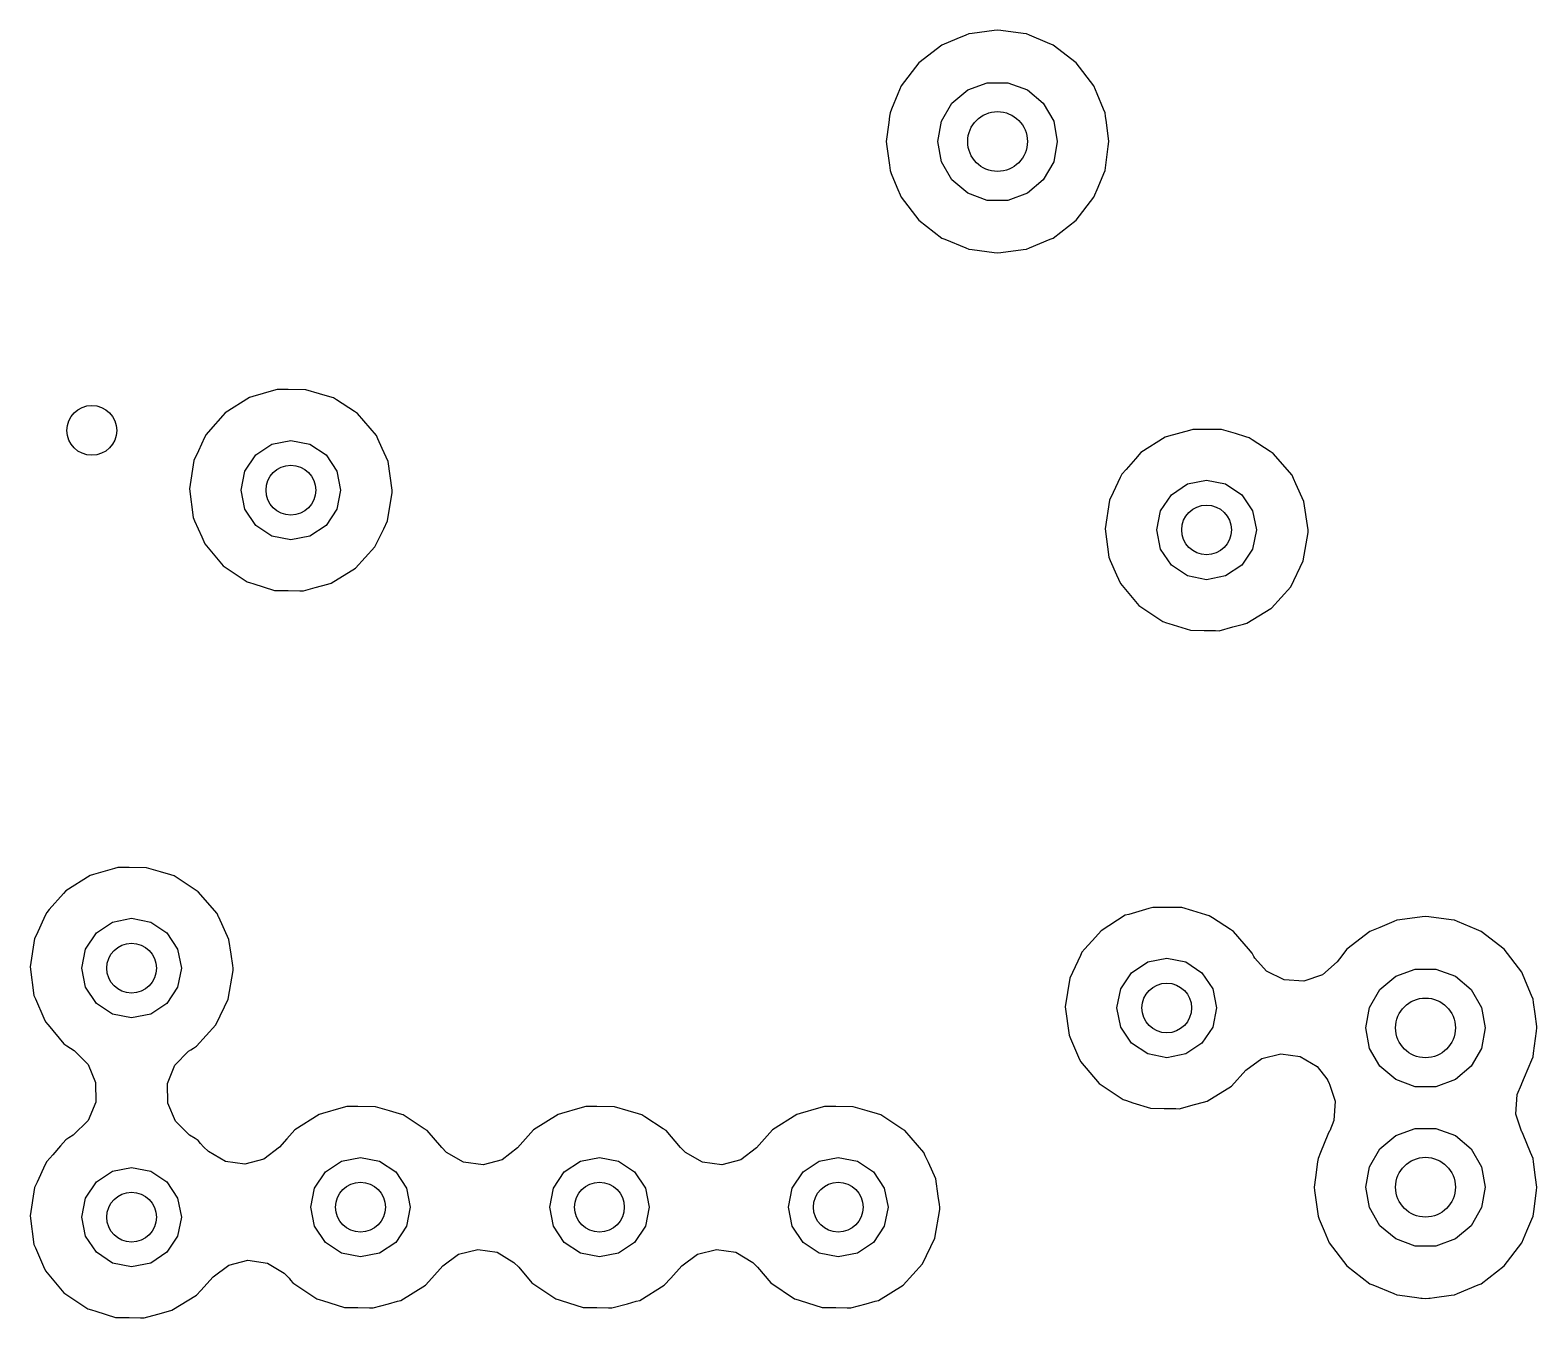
# Model space of a CAD drawing. Extents: x 0.99 to 4.24, y -7.27 to -4.02.
# Drawn here: x 2.0862 to 2.3842, y -5.9156 to -5.6611 of the extents above; entities that cross this region are included whole.
import ezdxf

# ---------------------------------------------------------------- set-up
doc = ezdxf.new("R2010")
doc.units = 0
doc.header["$MEASUREMENT"] = 0
doc.layers.add('BLACK', color=7, linetype='CONTINUOUS')

msp = doc.modelspace()

# ---------------------------------------------------------------- linework, layer by layer
at = {"layer": 'BLACK', "linetype": 'CONTINUOUS'}
for p, q in [((2.27186, -5.6618), (2.27126, -5.66205)), ((2.27251, -5.66172), (2.27186, -5.6618)), ((2.27691, -5.66114), (2.27251, -5.66172)), ((2.27251, -5.66172), (2.27251, -5.66172)), ((2.27756, -5.66105), (2.27691, -5.66114)), ((2.27821, -5.66114), (2.27756, -5.66105)), ((2.28261, -5.66172), (2.27821, -5.66114)), ((2.28326, -5.6618), (2.28261, -5.66172)), ((2.28261, -5.66172), (2.28261, -5.66172)), ((2.28386, -5.66205), (2.28326, -5.6618)), ((2.26655, -5.664), (2.26199, -5.6675)), ((2.26952, -5.66277), (2.26655, -5.664)), ((2.27126, -5.66205), (2.26952, -5.66277)), ((2.27126, -5.66205), (2.27126, -5.66205)), ((2.28742, -5.66353), (2.28386, -5.66205)), ((2.28386, -5.66205), (2.28386, -5.66205)), ((2.28857, -5.664), (2.28742, -5.66353)), ((2.29313, -5.6675), (2.28857, -5.664)), ((2.26199, -5.6675), (2.25849, -5.67206)), ((2.29663, -5.67206), (2.29313, -5.6675)), ((2.25782, -5.67367), (2.25659, -5.67666)), ((2.25849, -5.67206), (2.25782, -5.67367)), ((2.26851, -5.67548), (2.27165, -5.67284)), ((2.27165, -5.67284), (2.27551, -5.67144)), ((2.27551, -5.67144), (2.27961, -5.67144)), ((2.27961, -5.67144), (2.28346, -5.67284)), ((2.28346, -5.67284), (2.28661, -5.67548)), ((2.29729, -5.67367), (2.29663, -5.67206)), ((2.29853, -5.67666), (2.29729, -5.67367)), ((2.25659, -5.67666), (2.25629, -5.67737)), ((2.26646, -5.67903), (2.26851, -5.67548)), ((2.28661, -5.67548), (2.28866, -5.67903)), ((2.29883, -5.67737), (2.29853, -5.67666)), ((2.25604, -5.67931), (2.25554, -5.68307)), ((2.25621, -5.67802), (2.25604, -5.67931)), ((2.25629, -5.67737), (2.25621, -5.67802)), ((2.25621, -5.67802), (2.25621, -5.67802)), ((2.26575, -5.68307), (2.26646, -5.67903)), ((2.28866, -5.67903), (2.28937, -5.68307)), ((2.29891, -5.67802), (2.29883, -5.67737)), ((2.29908, -5.67931), (2.29891, -5.67802)), ((2.29891, -5.67802), (2.29891, -5.67802)), ((2.29958, -5.68307), (2.29908, -5.67931)), ((2.25554, -5.68307), (2.25567, -5.68403)), ((2.25567, -5.68403), (2.25616, -5.68775)), ((2.26646, -5.68711), (2.26575, -5.68307)), ((2.28937, -5.68307), (2.28866, -5.68711)), ((2.29896, -5.68775), (2.29945, -5.68403)), ((2.29945, -5.68403), (2.29958, -5.68307)), ((2.25616, -5.68775), (2.25629, -5.68877)), ((2.26851, -5.69066), (2.26646, -5.68711)), ((2.28866, -5.68711), (2.28661, -5.69066)), ((2.29883, -5.68877), (2.29896, -5.68775)), ((2.25629, -5.68877), (2.25654, -5.68937)), ((2.25654, -5.68937), (2.25654, -5.68937)), ((2.25654, -5.68937), (2.25766, -5.69208)), ((2.27165, -5.6933), (2.26851, -5.69066)), ((2.28661, -5.69066), (2.28346, -5.6933)), ((2.29746, -5.69208), (2.29858, -5.68937)), ((2.29858, -5.68937), (2.29883, -5.68877)), ((2.29858, -5.68937), (2.29858, -5.68937)), ((2.25766, -5.69208), (2.25849, -5.69408)), ((2.25849, -5.69408), (2.26199, -5.69864)), ((2.27551, -5.6947), (2.27165, -5.6933)), ((2.28346, -5.6933), (2.27961, -5.6947)), ((2.29313, -5.69864), (2.29663, -5.69408)), ((2.29663, -5.69408), (2.29746, -5.69208)), ((2.27961, -5.6947), (2.27551, -5.6947)), ((2.26199, -5.69864), (2.26655, -5.70214)), ((2.28857, -5.70214), (2.29313, -5.69864)), ((2.26655, -5.70214), (2.26715, -5.70239)), ((2.26715, -5.70239), (2.27126, -5.70409)), ((2.28386, -5.70409), (2.28797, -5.70239)), ((2.28797, -5.70239), (2.28857, -5.70214)), ((2.27126, -5.70409), (2.27126, -5.70409)), ((2.27126, -5.70409), (2.27186, -5.70434)), ((2.27186, -5.70434), (2.27251, -5.70442)), ((2.27251, -5.70442), (2.27251, -5.70442)), ((2.27251, -5.70442), (2.27691, -5.705)), ((2.27691, -5.705), (2.27756, -5.70509)), ((2.27756, -5.70509), (2.27821, -5.705)), ((2.27821, -5.705), (2.28261, -5.70442)), ((2.28261, -5.70442), (2.28326, -5.70434)), ((2.28261, -5.70442), (2.28261, -5.70442)), ((2.28326, -5.70434), (2.28386, -5.70409)), ((2.28386, -5.70409), (2.28386, -5.70409)), ((2.13439, -5.73228), (2.13028, -5.73346)), ((2.13507, -5.73209), (2.13439, -5.73228)), ((2.13439, -5.73228), (2.13439, -5.73228)), ((2.13578, -5.73209), (2.13507, -5.73209)), ((2.13729, -5.7321), (2.13578, -5.73209)), ((2.14076, -5.73212), (2.13729, -5.7321)), ((2.14349, -5.73294), (2.14076, -5.73212)), ((2.14553, -5.73355), (2.14349, -5.73294)), ((2.1296, -5.73365), (2.12479, -5.73669)), ((2.13028, -5.73346), (2.1296, -5.73365)), ((2.13028, -5.73346), (2.13028, -5.73346)), ((2.14621, -5.73375), (2.14553, -5.73355)), ((2.14553, -5.73355), (2.14553, -5.73355)), ((2.14681, -5.73414), (2.14621, -5.73375)), ((2.15039, -5.73646), (2.14681, -5.73414)), ((2.12432, -5.73722), (2.12187, -5.74)), ((2.12479, -5.73669), (2.12432, -5.73722)), ((2.15099, -5.73685), (2.15039, -5.73646)), ((2.15039, -5.73646), (2.15039, -5.73646)), ((2.1547, -5.74116), (2.15099, -5.73685)), ((2.12072, -5.74159), (2.11951, -5.74418)), ((2.12102, -5.74095), (2.12072, -5.74159)), ((2.12072, -5.74159), (2.12072, -5.74159)), ((2.12187, -5.74), (2.12102, -5.74095)), ((2.13403, -5.74288), (2.1378, -5.74213)), ((2.1378, -5.74213), (2.14156, -5.74288)), ((2.15499, -5.7418), (2.1547, -5.74116)), ((2.15588, -5.74375), (2.15499, -5.7418)), ((2.15499, -5.7418), (2.15499, -5.7418)), ((2.3107, -5.74153), (2.30589, -5.74456)), ((2.31139, -5.74133), (2.3107, -5.74153)), ((2.31549, -5.74016), (2.31139, -5.74133)), ((2.31139, -5.74133), (2.31139, -5.74133)), ((2.31617, -5.73996), (2.31549, -5.74016)), ((2.31549, -5.74016), (2.31549, -5.74016)), ((2.31688, -5.73997), (2.31617, -5.73996)), ((2.31839, -5.73998), (2.31688, -5.73997)), ((2.32186, -5.74), (2.31839, -5.73998)), ((2.32459, -5.74081), (2.32186, -5.74)), ((2.32663, -5.74142), (2.32459, -5.74081)), ((2.32731, -5.74163), (2.32663, -5.74142)), ((2.32663, -5.74142), (2.32663, -5.74142)), ((2.32791, -5.74201), (2.32731, -5.74163)), ((2.33149, -5.74434), (2.32791, -5.74201)), ((2.11951, -5.74418), (2.11861, -5.7461)), ((2.1287, -5.7482), (2.13084, -5.74501)), ((2.13084, -5.74501), (2.13403, -5.74288)), ((2.14156, -5.74288), (2.14475, -5.74501)), ((2.14475, -5.74501), (2.14689, -5.7482)), ((2.15706, -5.74634), (2.15588, -5.74375)), ((2.30589, -5.74456), (2.30481, -5.74578)), ((2.33209, -5.74472), (2.33149, -5.74434)), ((2.33149, -5.74434), (2.33149, -5.74434)), ((2.3358, -5.74903), (2.33209, -5.74472)), ((2.11861, -5.7461), (2.11773, -5.75172)), ((2.12795, -5.75197), (2.1287, -5.7482)), ((2.14689, -5.7482), (2.14764, -5.75197)), ((2.15786, -5.75197), (2.15706, -5.74634)), ((2.30297, -5.74787), (2.30213, -5.74883)), ((2.30481, -5.74578), (2.30297, -5.74787)), ((2.30182, -5.74947), (2.30044, -5.75243)), ((2.30213, -5.74883), (2.30182, -5.74947)), ((2.30182, -5.74947), (2.30182, -5.74947)), ((2.31194, -5.75288), (2.31513, -5.75075)), ((2.31513, -5.75075), (2.3189, -5.75)), ((2.3189, -5.75), (2.32266, -5.75075)), ((2.32266, -5.75075), (2.32586, -5.75288)), ((2.3361, -5.74968), (2.3358, -5.74903)), ((2.33658, -5.75074), (2.3361, -5.74968)), ((2.3361, -5.74968), (2.3361, -5.74968)), ((2.33816, -5.75421), (2.33658, -5.75074)), ((2.11773, -5.75172), (2.11847, -5.75736)), ((2.1287, -5.75574), (2.12795, -5.75197)), ((2.14764, -5.75197), (2.14689, -5.75574)), ((2.15691, -5.75807), (2.15786, -5.75246)), ((2.15786, -5.75246), (2.15786, -5.75197)), ((2.29971, -5.75398), (2.29883, -5.7596)), ((2.30044, -5.75243), (2.29971, -5.75398)), ((2.3098, -5.75608), (2.31194, -5.75288)), ((2.32586, -5.75288), (2.32799, -5.75608)), ((2.13084, -5.75893), (2.1287, -5.75574)), ((2.14689, -5.75574), (2.14475, -5.75893)), ((2.30906, -5.75984), (2.3098, -5.75608)), ((2.32799, -5.75608), (2.32874, -5.75984)), ((2.33896, -5.75984), (2.33816, -5.75421)), ((2.11847, -5.75736), (2.11875, -5.75801)), ((2.11875, -5.75801), (2.11875, -5.75801)), ((2.11875, -5.75801), (2.12016, -5.76121)), ((2.13403, -5.76106), (2.13084, -5.75893)), ((2.14475, -5.75893), (2.14156, -5.76106)), ((2.15443, -5.76319), (2.15617, -5.7596)), ((2.15617, -5.7596), (2.15691, -5.75807)), ((2.29883, -5.7596), (2.29957, -5.76524)), ((2.3098, -5.76361), (2.30906, -5.75984)), ((2.32874, -5.75984), (2.32799, -5.76361)), ((2.33896, -5.76033), (2.33896, -5.75984)), ((2.12016, -5.76121), (2.12076, -5.76257)), ((2.12076, -5.76257), (2.12442, -5.76693)), ((2.1378, -5.76181), (2.13403, -5.76106)), ((2.14156, -5.76106), (2.1378, -5.76181)), ((2.33801, -5.76594), (2.33896, -5.76033)), ((2.15061, -5.76741), (2.15443, -5.76319)), ((2.29957, -5.76524), (2.29986, -5.76589)), ((2.29986, -5.76589), (2.29986, -5.76589)), ((2.29986, -5.76589), (2.30109, -5.76869)), ((2.31194, -5.7668), (2.3098, -5.76361)), ((2.32799, -5.76361), (2.32586, -5.7668)), ((2.33553, -5.77106), (2.33801, -5.76594)), ((2.12442, -5.76693), (2.12916, -5.77008)), ((2.14576, -5.77038), (2.15061, -5.76741)), ((2.30109, -5.76869), (2.30186, -5.77045)), ((2.31513, -5.76894), (2.31194, -5.7668)), ((2.3189, -5.76969), (2.31513, -5.76894)), ((2.32266, -5.76894), (2.3189, -5.76969)), ((2.32586, -5.7668), (2.32266, -5.76894)), ((2.12916, -5.77008), (2.12983, -5.77029)), ((2.12983, -5.77029), (2.12983, -5.77029)), ((2.12983, -5.77029), (2.13026, -5.77042)), ((2.13026, -5.77042), (2.13459, -5.77178)), ((2.13459, -5.77178), (2.13728, -5.77183)), ((2.13728, -5.77183), (2.13957, -5.77187)), ((2.13957, -5.77187), (2.13957, -5.77187)), ((2.13957, -5.77187), (2.14028, -5.77188)), ((2.14028, -5.77188), (2.14258, -5.77125)), ((2.14258, -5.77125), (2.14508, -5.77057)), ((2.14508, -5.77057), (2.14576, -5.77038)), ((2.14508, -5.77057), (2.14508, -5.77057)), ((2.30186, -5.77045), (2.30552, -5.7748)), ((2.33172, -5.77528), (2.33553, -5.77106)), ((2.30552, -5.7748), (2.31026, -5.77795)), ((2.31026, -5.77795), (2.31094, -5.77817)), ((2.32687, -5.77826), (2.33161, -5.77535)), ((2.33161, -5.77535), (2.33172, -5.77528)), ((2.31094, -5.77817), (2.31094, -5.77817)), ((2.31094, -5.77817), (2.31143, -5.77832)), ((2.31143, -5.77832), (2.31569, -5.77965)), ((2.31569, -5.77965), (2.31839, -5.7797)), ((2.31839, -5.7797), (2.32067, -5.77974)), ((2.32067, -5.77974), (2.32067, -5.77974)), ((2.32067, -5.77974), (2.32138, -5.77976)), ((2.32138, -5.77976), (2.32406, -5.77902)), ((2.32406, -5.77902), (2.32618, -5.77845)), ((2.32618, -5.77845), (2.32687, -5.77826)), ((2.32618, -5.77845), (2.32618, -5.77845)), ((2.09811, -5.82814), (2.09329, -5.83118)), ((2.09879, -5.82794), (2.09811, -5.82814)), ((2.10289, -5.82677), (2.09879, -5.82794)), ((2.09879, -5.82794), (2.09879, -5.82794)), ((2.10358, -5.82658), (2.10289, -5.82677)), ((2.10289, -5.82677), (2.10289, -5.82677)), ((2.10429, -5.82658), (2.10358, -5.82658)), ((2.1058, -5.82659), (2.10429, -5.82658)), ((2.10927, -5.82661), (2.1058, -5.82659)), ((2.11199, -5.82743), (2.10927, -5.82661)), ((2.11404, -5.82804), (2.11199, -5.82743)), ((2.11472, -5.82824), (2.11404, -5.82804)), ((2.11404, -5.82804), (2.11404, -5.82804)), ((2.11531, -5.82863), (2.11472, -5.82824)), ((2.1189, -5.83095), (2.11531, -5.82863)), ((2.09329, -5.83118), (2.09282, -5.83171)), ((2.11949, -5.83134), (2.1189, -5.83095)), ((2.1189, -5.83095), (2.1189, -5.83095)), ((2.1232, -5.83565), (2.11949, -5.83134)), ((2.09282, -5.83171), (2.09001, -5.83489)), ((2.3083, -5.83445), (2.30748, -5.83468)), ((2.30901, -5.83445), (2.3083, -5.83445)), ((2.31052, -5.83446), (2.30901, -5.83445)), ((2.31399, -5.83448), (2.31052, -5.83446)), ((2.31617, -5.83514), (2.31399, -5.83448)), ((2.08923, -5.83608), (2.08746, -5.83985)), ((2.08953, -5.83544), (2.08923, -5.83608)), ((2.08923, -5.83608), (2.08923, -5.83608)), ((2.09001, -5.83489), (2.08953, -5.83544)), ((2.09934, -5.8395), (2.10253, -5.83736)), ((2.10253, -5.83736), (2.1063, -5.83661)), ((2.1063, -5.83661), (2.11007, -5.83736)), ((2.11007, -5.83736), (2.11326, -5.8395)), ((2.1235, -5.83629), (2.1232, -5.83565)), ((2.12354, -5.83639), (2.1235, -5.83629)), ((2.1235, -5.83629), (2.1235, -5.83629)), ((2.12556, -5.84082), (2.12354, -5.83639)), ((2.30283, -5.83601), (2.29802, -5.83905)), ((2.30351, -5.83582), (2.30283, -5.83601)), ((2.30748, -5.83468), (2.30351, -5.83582)), ((2.30351, -5.83582), (2.30351, -5.83582)), ((2.31876, -5.83591), (2.31617, -5.83514)), ((2.31944, -5.83611), (2.31876, -5.83591)), ((2.31876, -5.83591), (2.31876, -5.83591)), ((2.32004, -5.8365), (2.31944, -5.83611)), ((2.32362, -5.83882), (2.32004, -5.8365)), ((2.3559, -5.83725), (2.35315, -5.83839)), ((2.35651, -5.837), (2.3559, -5.83725)), ((2.3559, -5.83725), (2.3559, -5.83725)), ((2.35715, -5.83691), (2.35651, -5.837)), ((2.36156, -5.83633), (2.35715, -5.83691)), ((2.35715, -5.83691), (2.35715, -5.83691)), ((2.3622, -5.83625), (2.36156, -5.83633)), ((2.36285, -5.83633), (2.3622, -5.83625)), ((2.36726, -5.83691), (2.36285, -5.83633)), ((2.3679, -5.837), (2.36726, -5.83691)), ((2.36726, -5.83691), (2.36726, -5.83691)), ((2.36851, -5.83725), (2.3679, -5.837)), ((2.37231, -5.83882), (2.36851, -5.83725)), ((2.36851, -5.83725), (2.36851, -5.83725)), ((2.08711, -5.84059), (2.08623, -5.84621)), ((2.08746, -5.83985), (2.08711, -5.84059)), ((2.09721, -5.84269), (2.09934, -5.8395)), ((2.11326, -5.8395), (2.11539, -5.84269)), ((2.29691, -5.84031), (2.29482, -5.84267)), ((2.29802, -5.83905), (2.29691, -5.84031)), ((2.32421, -5.83921), (2.32362, -5.83882)), ((2.32362, -5.83882), (2.32362, -5.83882)), ((2.3263, -5.84163), (2.32421, -5.83921)), ((2.3512, -5.8392), (2.34663, -5.8427)), ((2.35315, -5.83839), (2.3512, -5.8392)), ((2.37321, -5.8392), (2.37231, -5.83882)), ((2.37777, -5.8427), (2.37321, -5.8392)), ((2.09646, -5.84646), (2.09721, -5.84269)), ((2.11539, -5.84269), (2.11614, -5.84646)), ((2.12597, -5.84367), (2.12556, -5.84082)), ((2.29425, -5.84331), (2.29395, -5.84396)), ((2.29482, -5.84267), (2.29425, -5.84331)), ((2.32719, -5.84267), (2.3263, -5.84163)), ((2.32793, -5.84352), (2.32719, -5.84267)), ((2.32822, -5.84417), (2.32793, -5.84352)), ((2.34663, -5.8427), (2.34518, -5.84459)), ((2.38127, -5.84726), (2.37777, -5.8427)), ((2.08623, -5.84621), (2.08697, -5.85185)), ((2.09721, -5.85022), (2.09646, -5.84646)), ((2.11614, -5.84646), (2.11539, -5.85022)), ((2.12629, -5.84595), (2.12597, -5.84367)), ((2.12637, -5.84646), (2.12629, -5.84595)), ((2.12636, -5.84695), (2.12637, -5.84646)), ((2.29395, -5.84396), (2.29238, -5.84729)), ((2.29395, -5.84396), (2.29395, -5.84396)), ((2.30406, -5.84737), (2.30726, -5.84524)), ((2.30726, -5.84524), (2.31102, -5.84449)), ((2.31102, -5.84449), (2.31479, -5.84524)), ((2.31479, -5.84524), (2.31798, -5.84737)), ((2.32843, -5.84449), (2.32822, -5.84417)), ((2.33076, -5.84703), (2.32843, -5.84449)), ((2.34472, -5.84519), (2.3418, -5.84775)), ((2.34518, -5.84459), (2.34472, -5.84519)), ((2.12542, -5.85256), (2.12636, -5.84695)), ((2.29183, -5.84846), (2.29096, -5.85409)), ((2.29238, -5.84729), (2.29183, -5.84846)), ((2.30193, -5.85056), (2.30406, -5.84737)), ((2.31798, -5.84737), (2.32012, -5.85056)), ((2.33424, -5.84875), (2.33076, -5.84703)), ((2.33812, -5.849), (2.33424, -5.84875)), ((2.3418, -5.84775), (2.33812, -5.849)), ((2.35316, -5.85068), (2.3563, -5.84804)), ((2.3563, -5.84804), (2.36015, -5.84664)), ((2.36015, -5.84664), (2.36426, -5.84664)), ((2.36426, -5.84664), (2.36811, -5.84804)), ((2.36811, -5.84804), (2.37125, -5.85068)), ((2.382, -5.849), (2.38127, -5.84726)), ((2.38318, -5.85185), (2.382, -5.849)), ((2.08697, -5.85185), (2.08726, -5.8525)), ((2.08726, -5.8525), (2.08726, -5.8525)), ((2.08726, -5.8525), (2.08896, -5.85636)), ((2.09934, -5.85342), (2.09721, -5.85022)), ((2.11539, -5.85022), (2.11326, -5.85342)), ((2.30118, -5.85433), (2.30193, -5.85056)), ((2.32012, -5.85056), (2.32087, -5.85433)), ((2.35111, -5.85423), (2.35316, -5.85068)), ((2.37125, -5.85068), (2.3733, -5.85423)), ((2.38347, -5.85257), (2.38318, -5.85185)), ((2.10253, -5.85555), (2.09934, -5.85342)), ((2.11326, -5.85342), (2.11007, -5.85555)), ((2.12294, -5.85768), (2.12468, -5.85409)), ((2.12468, -5.85409), (2.12542, -5.85256)), ((2.29096, -5.85409), (2.2917, -5.85973)), ((2.30193, -5.8581), (2.30118, -5.85433)), ((2.32087, -5.85433), (2.32012, -5.8581)), ((2.35039, -5.85827), (2.35111, -5.85423)), ((2.3733, -5.85423), (2.37402, -5.85827)), ((2.38356, -5.85322), (2.38347, -5.85257)), ((2.38356, -5.85322), (2.38356, -5.85322)), ((2.38386, -5.85551), (2.38356, -5.85322)), ((2.08896, -5.85636), (2.08926, -5.85706)), ((2.08926, -5.85706), (2.08972, -5.8576)), ((2.08972, -5.8576), (2.08972, -5.8576)), ((2.08972, -5.8576), (2.08978, -5.85768)), ((2.08978, -5.85768), (2.09292, -5.86142)), ((2.1063, -5.8563), (2.10253, -5.85555)), ((2.11007, -5.85555), (2.1063, -5.8563)), ((2.11912, -5.8619), (2.12294, -5.85768)), ((2.30406, -5.86129), (2.30193, -5.8581)), ((2.32012, -5.8581), (2.31798, -5.86129)), ((2.35111, -5.86231), (2.35039, -5.85827)), ((2.37402, -5.85827), (2.3733, -5.86231)), ((2.38419, -5.85802), (2.38386, -5.85551)), ((2.38414, -5.85891), (2.38422, -5.85827)), ((2.38422, -5.85827), (2.38419, -5.85802)), ((2.09292, -5.86142), (2.09352, -5.86181)), ((2.2917, -5.85973), (2.29198, -5.86038)), ((2.29198, -5.86038), (2.29198, -5.86038)), ((2.29198, -5.86038), (2.2936, -5.86406)), ((2.30726, -5.86342), (2.30406, -5.86129)), ((2.31798, -5.86129), (2.31479, -5.86342)), ((2.38357, -5.86323), (2.38414, -5.85891)), ((2.09352, -5.86181), (2.09494, -5.86276)), ((2.09494, -5.86276), (2.0977, -5.8655)), ((2.11484, -5.86566), (2.11755, -5.86288)), ((2.11755, -5.86288), (2.11798, -5.86259)), ((2.11798, -5.86259), (2.11851, -5.86227)), ((2.11851, -5.86227), (2.11912, -5.8619)), ((2.2936, -5.86406), (2.29399, -5.86493)), ((2.31102, -5.86417), (2.30726, -5.86342)), ((2.31479, -5.86342), (2.31102, -5.86417)), ((2.32668, -5.86663), (2.3298, -5.86432)), ((2.3298, -5.86432), (2.33357, -5.86337)), ((2.33357, -5.86337), (2.33741, -5.86394)), ((2.33741, -5.86394), (2.34075, -5.86593)), ((2.35316, -5.86586), (2.35111, -5.86231)), ((2.3733, -5.86231), (2.37125, -5.86586)), ((2.38322, -5.86457), (2.38347, -5.86397)), ((2.38347, -5.86397), (2.38357, -5.86323)), ((2.0977, -5.8655), (2.09919, -5.86909)), ((2.1134, -5.86927), (2.11484, -5.86566)), ((2.29399, -5.86493), (2.29765, -5.86929)), ((2.32384, -5.86977), (2.32668, -5.86663)), ((2.34075, -5.86593), (2.34269, -5.86834)), ((2.3563, -5.8685), (2.35316, -5.86586)), ((2.37125, -5.86586), (2.36811, -5.8685)), ((2.3818, -5.868), (2.38322, -5.86457)), ((2.38322, -5.86457), (2.38322, -5.86457)), ((2.09919, -5.86909), (2.0992, -5.87298)), ((2.11345, -5.87316), (2.1134, -5.86927)), ((2.29765, -5.86929), (2.30238, -5.87244)), ((2.31899, -5.87275), (2.32384, -5.86977)), ((2.34269, -5.86834), (2.34289, -5.86867)), ((2.34289, -5.86867), (2.34314, -5.86928)), ((2.34314, -5.86928), (2.34321, -5.86937)), ((2.34321, -5.86937), (2.34434, -5.87272)), ((2.36015, -5.8699), (2.3563, -5.8685)), ((2.36426, -5.8699), (2.36015, -5.8699)), ((2.36811, -5.8685), (2.36426, -5.8699)), ((2.38032, -5.87144), (2.38115, -5.86944)), ((2.38115, -5.86944), (2.38127, -5.86928)), ((2.38127, -5.86928), (2.3818, -5.868)), ((2.0992, -5.87298), (2.09772, -5.87657)), ((2.11499, -5.87673), (2.11345, -5.87316)), ((2.30238, -5.87244), (2.30306, -5.87265)), ((2.30306, -5.87265), (2.30306, -5.87265)), ((2.30306, -5.87265), (2.30432, -5.87305)), ((2.30432, -5.87305), (2.30782, -5.87414)), ((2.31654, -5.87341), (2.31831, -5.87293)), ((2.31831, -5.87293), (2.31899, -5.87275)), ((2.31831, -5.87293), (2.31831, -5.87293)), ((2.34434, -5.87272), (2.34409, -5.87659)), ((2.38007, -5.87532), (2.38032, -5.87144)), ((2.14338, -5.87538), (2.13857, -5.87842)), ((2.14406, -5.87519), (2.14338, -5.87538)), ((2.14769, -5.87415), (2.14406, -5.87519)), ((2.14406, -5.87519), (2.14406, -5.87519)), ((2.14885, -5.87382), (2.14769, -5.87415)), ((2.14956, -5.87382), (2.14885, -5.87382)), ((2.15107, -5.87383), (2.14956, -5.87382)), ((2.15454, -5.87385), (2.15107, -5.87383)), ((2.15727, -5.87467), (2.15454, -5.87385)), ((2.15931, -5.87528), (2.15727, -5.87467)), ((2.15999, -5.87548), (2.15931, -5.87528)), ((2.15931, -5.87528), (2.15931, -5.87528)), ((2.16059, -5.87587), (2.15999, -5.87548)), ((2.16417, -5.87819), (2.16059, -5.87587)), ((2.19063, -5.87538), (2.18581, -5.87842)), ((2.19131, -5.87519), (2.19063, -5.87538)), ((2.19493, -5.87415), (2.19131, -5.87519)), ((2.19131, -5.87519), (2.19131, -5.87519)), ((2.1961, -5.87382), (2.19493, -5.87415)), ((2.19681, -5.87382), (2.1961, -5.87382)), ((2.19832, -5.87383), (2.19681, -5.87382)), ((2.20178, -5.87385), (2.19832, -5.87383)), ((2.20451, -5.87467), (2.20178, -5.87385)), ((2.20656, -5.87528), (2.20451, -5.87467)), ((2.20724, -5.87548), (2.20656, -5.87528)), ((2.20656, -5.87528), (2.20656, -5.87528)), ((2.20783, -5.87587), (2.20724, -5.87548)), ((2.21141, -5.87819), (2.20783, -5.87587)), ((2.23787, -5.87538), (2.23306, -5.87842)), ((2.23855, -5.87519), (2.23787, -5.87538)), ((2.24218, -5.87415), (2.23855, -5.87519)), ((2.23855, -5.87519), (2.23855, -5.87519)), ((2.24334, -5.87382), (2.24218, -5.87415)), ((2.24405, -5.87382), (2.24334, -5.87382)), ((2.24556, -5.87383), (2.24405, -5.87382)), ((2.24903, -5.87385), (2.24556, -5.87383)), ((2.25175, -5.87467), (2.24903, -5.87385)), ((2.2538, -5.87528), (2.25175, -5.87467)), ((2.25448, -5.87548), (2.2538, -5.87528)), ((2.2538, -5.87528), (2.2538, -5.87528)), ((2.25508, -5.87587), (2.25448, -5.87548)), ((2.25866, -5.87819), (2.25508, -5.87587)), ((2.30782, -5.87414), (2.31051, -5.87419)), ((2.31051, -5.87419), (2.31279, -5.87423)), ((2.31279, -5.87423), (2.31279, -5.87423)), ((2.31279, -5.87423), (2.3135, -5.87424)), ((2.3135, -5.87424), (2.31654, -5.87341)), ((2.3812, -5.87866), (2.38007, -5.87532)), ((2.09772, -5.87657), (2.09474, -5.87948)), ((2.11778, -5.87944), (2.11499, -5.87673)), ((2.13857, -5.87842), (2.13701, -5.88018)), ((2.16477, -5.87858), (2.16417, -5.87819)), ((2.16417, -5.87819), (2.16417, -5.87819)), ((2.16762, -5.88189), (2.16477, -5.87858)), ((2.18581, -5.87842), (2.18265, -5.882)), ((2.21201, -5.87858), (2.21141, -5.87819)), ((2.21141, -5.87819), (2.21141, -5.87819)), ((2.21486, -5.88189), (2.21201, -5.87858)), ((2.23306, -5.87842), (2.22989, -5.882)), ((2.25925, -5.87858), (2.25866, -5.87819)), ((2.25866, -5.87819), (2.25866, -5.87819)), ((2.26297, -5.88289), (2.25925, -5.87858)), ((2.34314, -5.87875), (2.34289, -5.87936)), ((2.34326, -5.87859), (2.34314, -5.87875)), ((2.34409, -5.87659), (2.34326, -5.87859)), ((2.3563, -5.87954), (2.36015, -5.87813)), ((2.36015, -5.87813), (2.36426, -5.87813)), ((2.36426, -5.87813), (2.36811, -5.87954)), ((2.38127, -5.87875), (2.3812, -5.87866)), ((2.38152, -5.87936), (2.38127, -5.87875)), ((2.09225, -5.88157), (2.0907, -5.88333)), ((2.09329, -5.88039), (2.09225, -5.88157)), ((2.09389, -5.88001), (2.09329, -5.88039)), ((2.09474, -5.87948), (2.09389, -5.88001)), ((2.09389, -5.88001), (2.09389, -5.88001)), ((2.11889, -5.88016), (2.11778, -5.87944)), ((2.1189, -5.88016), (2.11889, -5.88016)), ((2.11949, -5.88055), (2.1189, -5.88016)), ((2.11995, -5.88109), (2.11949, -5.88055)), ((2.12053, -5.88176), (2.11995, -5.88109)), ((2.11995, -5.88109), (2.11995, -5.88109)), ((2.12148, -5.88272), (2.12053, -5.88176)), ((2.13554, -5.88185), (2.13245, -5.8842)), ((2.13701, -5.88018), (2.13554, -5.88185)), ((2.16764, -5.88191), (2.16762, -5.88189)), ((2.16859, -5.88288), (2.16764, -5.88191)), ((2.18265, -5.882), (2.17956, -5.88436)), ((2.21488, -5.88191), (2.21486, -5.88189)), ((2.21583, -5.88288), (2.21488, -5.88191)), ((2.22989, -5.882), (2.2268, -5.88436)), ((2.34289, -5.87936), (2.34142, -5.88289)), ((2.34289, -5.87936), (2.34289, -5.87936)), ((2.35111, -5.88572), (2.35316, -5.88217)), ((2.35316, -5.88217), (2.3563, -5.87954)), ((2.36811, -5.87954), (2.37125, -5.88217)), ((2.37125, -5.88217), (2.3733, -5.88572)), ((2.38299, -5.88289), (2.38152, -5.87936)), ((2.38152, -5.87936), (2.38152, -5.87936)), ((2.08923, -5.88529), (2.08759, -5.88878)), ((2.08953, -5.88465), (2.08923, -5.88529)), ((2.08923, -5.88529), (2.08923, -5.88529)), ((2.0907, -5.88333), (2.08953, -5.88465)), ((2.12484, -5.88467), (2.12148, -5.88272)), ((2.12869, -5.88519), (2.12484, -5.88467)), ((2.13245, -5.8842), (2.12869, -5.88519)), ((2.14462, -5.88674), (2.14781, -5.88461)), ((2.14781, -5.88461), (2.15157, -5.88386)), ((2.15157, -5.88386), (2.15534, -5.88461)), ((2.15534, -5.88461), (2.15853, -5.88674)), ((2.17195, -5.88483), (2.16859, -5.88288)), ((2.1758, -5.88535), (2.17195, -5.88483)), ((2.17956, -5.88436), (2.1758, -5.88535)), ((2.19186, -5.88674), (2.19505, -5.88461)), ((2.19505, -5.88461), (2.19882, -5.88386)), ((2.19882, -5.88386), (2.20259, -5.88461)), ((2.20259, -5.88461), (2.20578, -5.88674)), ((2.21919, -5.88483), (2.21583, -5.88288)), ((2.22304, -5.88535), (2.21919, -5.88483)), ((2.2268, -5.88436), (2.22304, -5.88535)), ((2.2391, -5.88674), (2.2423, -5.88461)), ((2.2423, -5.88461), (2.24606, -5.88386)), ((2.24606, -5.88386), (2.24983, -5.88461)), ((2.24983, -5.88461), (2.25302, -5.88674)), ((2.26326, -5.88354), (2.26297, -5.88289)), ((2.26387, -5.88488), (2.26326, -5.88354)), ((2.26326, -5.88354), (2.26326, -5.88354)), ((2.26532, -5.88807), (2.26387, -5.88488)), ((2.34085, -5.88471), (2.34044, -5.88783)), ((2.34094, -5.88406), (2.34085, -5.88471)), ((2.34085, -5.88471), (2.34085, -5.88471)), ((2.34142, -5.88289), (2.34094, -5.88406)), ((2.38347, -5.88406), (2.38299, -5.88289)), ((2.38356, -5.88471), (2.38347, -5.88406)), ((2.38397, -5.88783), (2.38356, -5.88471)), ((2.38356, -5.88471), (2.38356, -5.88471)), ((2.09934, -5.88871), (2.10253, -5.88658)), ((2.10253, -5.88658), (2.1063, -5.88583)), ((2.1063, -5.88583), (2.11007, -5.88658)), ((2.11007, -5.88658), (2.11326, -5.88871)), ((2.14248, -5.88993), (2.14462, -5.88674)), ((2.15853, -5.88674), (2.16067, -5.88993)), ((2.18973, -5.88993), (2.19186, -5.88674)), ((2.20578, -5.88674), (2.20791, -5.88993)), ((2.23697, -5.88993), (2.2391, -5.88674)), ((2.25302, -5.88674), (2.25516, -5.88993)), ((2.26582, -5.89151), (2.26532, -5.88807)), ((2.34044, -5.88783), (2.34019, -5.88976)), ((2.35039, -5.88976), (2.35111, -5.88572)), ((2.3733, -5.88572), (2.37402, -5.88976)), ((2.38422, -5.88976), (2.38397, -5.88783)), ((2.08711, -5.8898), (2.08623, -5.89542)), ((2.08759, -5.88878), (2.08711, -5.8898)), ((2.09721, -5.8919), (2.09934, -5.88871)), ((2.11326, -5.88871), (2.11539, -5.8919)), ((2.14173, -5.8937), (2.14248, -5.88993)), ((2.16067, -5.88993), (2.16142, -5.8937)), ((2.18898, -5.8937), (2.18973, -5.88993)), ((2.20791, -5.88993), (2.20866, -5.8937)), ((2.23622, -5.8937), (2.23697, -5.88993)), ((2.25516, -5.88993), (2.25591, -5.8937)), ((2.34019, -5.88976), (2.34027, -5.89041)), ((2.34027, -5.89041), (2.34081, -5.89453)), ((2.35111, -5.8938), (2.35039, -5.88976)), ((2.37402, -5.88976), (2.3733, -5.8938)), ((2.3836, -5.89453), (2.38414, -5.89041)), ((2.38414, -5.89041), (2.38422, -5.88976)), ((2.09646, -5.89567), (2.09721, -5.8919)), ((2.11539, -5.8919), (2.11614, -5.89567)), ((2.14248, -5.89747), (2.14173, -5.8937)), ((2.16142, -5.8937), (2.16067, -5.89747)), ((2.18973, -5.89747), (2.18898, -5.8937)), ((2.20866, -5.8937), (2.20791, -5.89747)), ((2.23697, -5.89747), (2.23622, -5.8937)), ((2.25591, -5.8937), (2.25516, -5.89747)), ((2.26518, -5.8998), (2.26612, -5.89419)), ((2.26606, -5.8932), (2.26582, -5.89151)), ((2.26613, -5.8937), (2.26606, -5.8932)), ((2.26612, -5.89419), (2.26613, -5.8937)), ((2.35316, -5.89736), (2.35111, -5.8938)), ((2.3733, -5.8938), (2.37125, -5.89736)), ((2.08623, -5.89542), (2.08697, -5.90107)), ((2.09721, -5.89944), (2.09646, -5.89567)), ((2.11614, -5.89567), (2.11539, -5.89944)), ((2.34081, -5.89453), (2.34094, -5.89546)), ((2.34094, -5.89546), (2.34119, -5.89607)), ((2.34119, -5.89607), (2.34119, -5.89607)), ((2.34119, -5.89607), (2.34215, -5.8984)), ((2.38226, -5.8984), (2.38322, -5.89607)), ((2.38322, -5.89607), (2.38347, -5.89546)), ((2.38322, -5.89607), (2.38322, -5.89607)), ((2.38347, -5.89546), (2.3836, -5.89453)), ((2.09934, -5.90263), (2.09721, -5.89944)), ((2.11539, -5.89944), (2.11326, -5.90263)), ((2.14462, -5.90066), (2.14248, -5.89747)), ((2.16067, -5.89747), (2.15853, -5.90066)), ((2.19186, -5.90066), (2.18973, -5.89747)), ((2.20791, -5.89747), (2.20578, -5.90066)), ((2.2391, -5.90066), (2.23697, -5.89747)), ((2.25516, -5.89747), (2.25302, -5.90066)), ((2.2627, -5.90492), (2.26518, -5.8998)), ((2.34215, -5.8984), (2.34314, -5.90077)), ((2.3563, -5.89999), (2.35316, -5.89736)), ((2.36015, -5.9014), (2.3563, -5.89999)), ((2.36811, -5.89999), (2.36426, -5.9014)), ((2.37125, -5.89736), (2.36811, -5.89999)), ((2.38127, -5.90077), (2.38226, -5.8984)), ((2.08697, -5.90107), (2.08726, -5.90171)), ((2.08726, -5.90171), (2.08726, -5.90172)), ((2.08726, -5.90172), (2.0889, -5.90545)), ((2.10253, -5.90476), (2.09934, -5.90263)), ((2.11326, -5.90263), (2.11007, -5.90476)), ((2.14781, -5.90279), (2.14462, -5.90066)), ((2.15157, -5.90354), (2.14781, -5.90279)), ((2.15534, -5.90279), (2.15157, -5.90354)), ((2.15853, -5.90066), (2.15534, -5.90279)), ((2.16785, -5.90532), (2.17097, -5.903)), ((2.17097, -5.903), (2.17474, -5.90205)), ((2.17474, -5.90205), (2.17859, -5.90262)), ((2.17859, -5.90262), (2.18192, -5.90461)), ((2.19505, -5.90279), (2.19186, -5.90066)), ((2.19882, -5.90354), (2.19505, -5.90279)), ((2.20259, -5.90279), (2.19882, -5.90354)), ((2.20578, -5.90066), (2.20259, -5.90279)), ((2.2151, -5.90532), (2.21822, -5.903)), ((2.21822, -5.903), (2.22199, -5.90205)), ((2.22199, -5.90205), (2.22583, -5.90262)), ((2.22583, -5.90262), (2.22917, -5.90461)), ((2.2423, -5.90279), (2.2391, -5.90066)), ((2.24606, -5.90354), (2.2423, -5.90279)), ((2.24983, -5.90279), (2.24606, -5.90354)), ((2.25302, -5.90066), (2.24983, -5.90279)), ((2.34314, -5.90077), (2.34663, -5.90533)), ((2.36426, -5.9014), (2.36015, -5.9014)), ((2.37777, -5.90533), (2.38127, -5.90077)), ((2.0889, -5.90545), (2.08926, -5.90627)), ((2.1063, -5.90551), (2.10253, -5.90476)), ((2.11007, -5.90476), (2.1063, -5.90551)), ((2.12242, -5.90746), (2.12554, -5.90515)), ((2.12554, -5.90515), (2.12931, -5.9042)), ((2.12931, -5.9042), (2.13315, -5.90477)), ((2.13315, -5.90477), (2.13649, -5.90676)), ((2.16569, -5.90771), (2.16785, -5.90532)), ((2.18192, -5.90461), (2.18286, -5.90559)), ((2.18286, -5.90559), (2.18544, -5.90866)), ((2.21293, -5.90771), (2.2151, -5.90532)), ((2.22917, -5.90461), (2.23011, -5.90559)), ((2.23011, -5.90559), (2.23269, -5.90866)), ((2.25888, -5.90914), (2.2627, -5.90492)), ((2.34663, -5.90533), (2.3512, -5.90883)), ((2.37321, -5.90883), (2.37777, -5.90533)), ((2.08926, -5.90627), (2.09292, -5.91063)), ((2.11999, -5.91015), (2.12242, -5.90746)), ((2.13649, -5.90676), (2.13743, -5.90774)), ((2.13743, -5.90774), (2.13774, -5.90812)), ((2.13774, -5.90812), (2.13774, -5.90812)), ((2.13774, -5.90812), (2.1382, -5.90866)), ((2.1382, -5.90866), (2.14294, -5.91181)), ((2.15954, -5.91212), (2.16439, -5.90914)), ((2.16439, -5.90914), (2.16569, -5.90771)), ((2.18544, -5.90866), (2.19018, -5.91181)), ((2.20679, -5.91212), (2.21164, -5.90914)), ((2.21164, -5.90914), (2.21293, -5.90771)), ((2.23269, -5.90866), (2.23742, -5.91181)), ((2.25403, -5.91212), (2.25888, -5.90914)), ((2.3512, -5.90883), (2.3518, -5.90908)), ((2.3518, -5.90908), (2.3559, -5.91078)), ((2.36851, -5.91078), (2.37261, -5.90908)), ((2.37261, -5.90908), (2.37321, -5.90883)), ((2.09292, -5.91063), (2.09766, -5.91378)), ((2.11427, -5.91409), (2.11912, -5.91111)), ((2.11912, -5.91111), (2.11999, -5.91015)), ((2.14294, -5.91181), (2.14361, -5.91202)), ((2.14361, -5.91202), (2.14361, -5.91202)), ((2.14361, -5.91202), (2.14404, -5.91216)), ((2.15886, -5.9123), (2.15954, -5.91212)), ((2.19018, -5.91181), (2.19086, -5.91202)), ((2.19086, -5.91202), (2.19086, -5.91202)), ((2.19086, -5.91202), (2.19128, -5.91216)), ((2.2061, -5.9123), (2.20679, -5.91212)), ((2.23742, -5.91181), (2.2381, -5.91202)), ((2.2381, -5.91202), (2.2381, -5.91202)), ((2.2381, -5.91202), (2.23853, -5.91216)), ((2.25335, -5.9123), (2.25403, -5.91212)), ((2.3559, -5.91078), (2.3559, -5.91078)), ((2.3559, -5.91078), (2.35651, -5.91103)), ((2.35651, -5.91103), (2.35715, -5.91112)), ((2.35715, -5.91112), (2.35715, -5.91112)), ((2.35715, -5.91112), (2.36046, -5.91155)), ((2.36046, -5.91155), (2.36126, -5.91166)), ((2.36126, -5.91166), (2.36156, -5.9117)), ((2.36156, -5.9117), (2.3622, -5.91178)), ((2.3622, -5.91178), (2.36285, -5.9117)), ((2.36285, -5.9117), (2.36315, -5.91166)), ((2.36315, -5.91166), (2.36395, -5.91155)), ((2.36395, -5.91155), (2.36726, -5.91112)), ((2.36726, -5.91112), (2.3679, -5.91103)), ((2.36726, -5.91112), (2.36726, -5.91112)), ((2.3679, -5.91103), (2.36851, -5.91078)), ((2.36851, -5.91078), (2.36851, -5.91078)), ((2.09766, -5.91378), (2.09834, -5.91399)), ((2.09834, -5.91399), (2.09834, -5.91399)), ((2.09834, -5.91399), (2.09923, -5.91427)), ((2.09923, -5.91427), (2.10309, -5.91548)), ((2.10878, -5.91558), (2.11146, -5.91485)), ((2.11146, -5.91485), (2.11358, -5.91427)), ((2.11358, -5.91427), (2.11427, -5.91409)), ((2.11358, -5.91427), (2.11358, -5.91427)), ((2.14404, -5.91216), (2.14837, -5.91351)), ((2.14837, -5.91351), (2.15106, -5.91356)), ((2.15106, -5.91356), (2.15335, -5.9136)), ((2.15335, -5.9136), (2.15335, -5.9136)), ((2.15335, -5.9136), (2.15406, -5.91361)), ((2.15406, -5.91361), (2.15709, -5.91278)), ((2.15709, -5.91278), (2.15886, -5.9123)), ((2.15886, -5.9123), (2.15886, -5.9123)), ((2.19128, -5.91216), (2.19561, -5.91351)), ((2.19561, -5.91351), (2.19831, -5.91356)), ((2.19831, -5.91356), (2.20059, -5.9136)), ((2.20059, -5.9136), (2.20059, -5.9136)), ((2.20059, -5.9136), (2.2013, -5.91361)), ((2.2013, -5.91361), (2.20434, -5.91278)), ((2.20434, -5.91278), (2.2061, -5.9123)), ((2.2061, -5.9123), (2.2061, -5.9123)), ((2.23853, -5.91216), (2.24285, -5.91351)), ((2.24285, -5.91351), (2.24555, -5.91356)), ((2.24555, -5.91356), (2.24783, -5.9136)), ((2.24783, -5.9136), (2.24783, -5.9136)), ((2.24783, -5.9136), (2.24854, -5.91361)), ((2.24854, -5.91361), (2.25158, -5.91278)), ((2.25158, -5.91278), (2.25335, -5.9123)), ((2.25335, -5.9123), (2.25335, -5.9123)), ((2.10309, -5.91548), (2.10579, -5.91553)), ((2.10579, -5.91553), (2.10807, -5.91557)), ((2.10807, -5.91557), (2.10807, -5.91557)), ((2.10807, -5.91557), (2.10878, -5.91558))]:
    msp.add_line(p, q, dxfattribs=at)
at = {"layer": 'BLACK'}
for centre, radius in [((2.27756, -5.68307), 0.00591), ((2.09843, -5.74016), 0.00492), ((2.1378, -5.75197), 0.00492), ((2.3189, -5.75984), 0.00492), ((2.1063, -5.84646), 0.00492), ((2.31102, -5.85433), 0.00492), ((2.3622, -5.85827), 0.00591), ((2.3622, -5.88976), 0.00591), ((2.1063, -5.89567), 0.00492), ((2.15157, -5.8937), 0.00492), ((2.19882, -5.8937), 0.00492), ((2.24606, -5.8937), 0.00492)]:
    msp.add_circle(centre, radius, dxfattribs=at)

doc.saveas('drawing.dxf')
